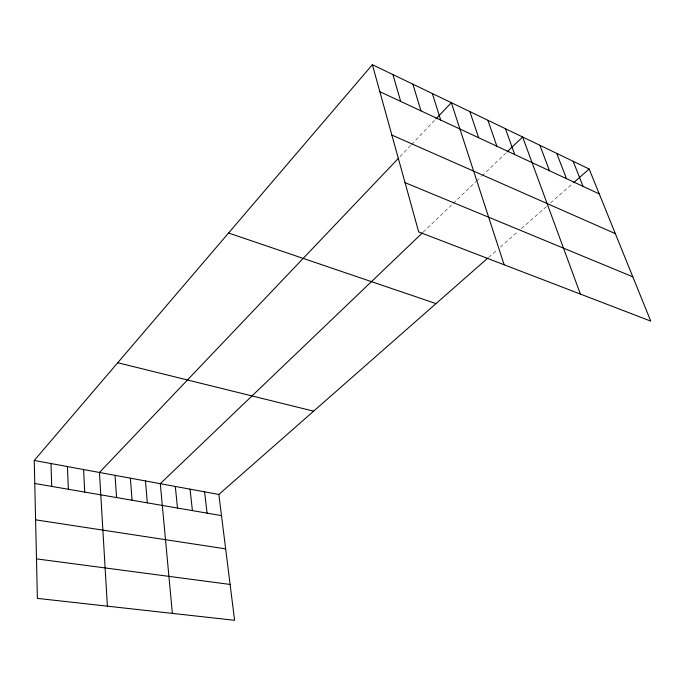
<?xml version="1.0" encoding="UTF-8"?>
<svg xmlns="http://www.w3.org/2000/svg" width="685" height="685" viewBox="0 0 685 685"><rect width="100%" height="100%" fill="white"/><g stroke="black" fill="none" stroke-linecap="round" stroke-linejoin="round"><path stroke-width="0.51" stroke-dasharray="3.42 2.57" d="M400.023 156.634L410.88 145.22M411.608 144.458L434.47 120.44M423.15 232.181L452.468 204.13M453.23 203.402L475.818 181.79M476.58 181.054L481.195 176.644M481.966 175.908L505.513 153.371M488.593 257.389L497.207 249.828M500.375 247.045L518.322 231.273M521.413 228.55L546.596 206.416M550.483 203L571.915 184.162"/><path stroke-width="1.03" d="M487.823 258.065L218.849 494.467L234.595 620.302L37.384 598.39L34.25 460.457L372.375 64.698L589.168 168.998L650.75 321.111L418.689 231.941L372.375 64.698M398.559 158.175L99.453 472.47L107.391 606.165M435.934 118.89L451.346 102.699L504.151 264.778M422.388 232.909L160.29 483.678L172.363 613.383M507.003 151.95L522.638 136.991L580.375 294.07M573.491 182.784L589.168 168.998M36.485 558.874L230.109 584.442M35.603 519.838L225.656 548.873M34.772 483.49L221.495 515.617M34.25 460.457L218.849 494.467M117.734 362.742L313.636 411.163M228.576 233.011L436.02 303.601M405.041 182.647L632.812 276.808M391.863 135.065L615.335 233.628M379.85 91.713L599.264 193.923M573.139 161.292L583.081 186.38M556.717 153.389L566.495 178.657M539.891 145.288L549.49 170.736M505.479 128.737L514.7 154.527M487.883 120.269L496.908 146.239M469.85 111.595L478.652 137.736M432.372 93.562L440.695 120.055M412.901 84.195L420.958 110.859M392.907 74.579L400.682 101.414M204.575 491.839L207.076 513.133M190.062 489.158L192.416 510.616M175.309 486.444L177.492 508.047M145.468 480.947L147.326 502.858M130.39 478.164L132.077 500.23M115.054 475.347L116.57 497.567M83.579 469.542L84.717 492.087M67.43 466.571L68.372 489.27M50.99 463.539L51.726 486.41"/></g></svg>
